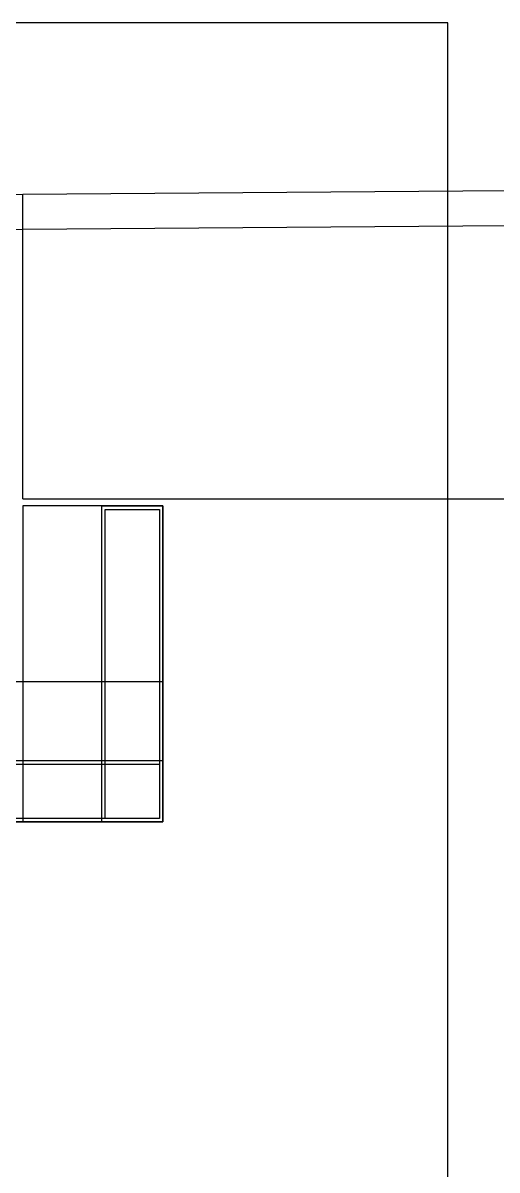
# Model space of a CAD drawing. Header units: millimetres. Extents: x -3164 to 12587, y -18082 to -16228.
# Drawn here: x -1314 to -1042, y -17083 to -16427 of the extents above; entities that cross this region are included whole.
import ezdxf

# ---------------------------------------------------------------- set-up
doc = ezdxf.new("R2010")
doc.units = ezdxf.units.MM

msp = doc.modelspace()

# ---------------------------------------------------------------- linework, layer by layer
for p, q in [((-1313.54, -16545.21), (-1313.62, -16525.21)), ((-1313.54, -16699.21), (-1313.54, -16545.21)), ((-1313.54, -16699.21), (-659.54, -16699.21))]:
    msp.add_line(p, q)
msp.add_lwpolyline([(-3163.91, -17682.14), (-1070.49, -17682.14), (-1070.49, -16427.11), (-3163.91, -16427.11)], close=True)
for points in [[(-2512.16, -17691.15), (-1170.94, -17758.97), (45.6, -17723.82), (60.45, -16543.63), (-659.29, -16520.21), (-1313.66, -16525.21), (-2697.41, -16531.08), (-2984.9, -17667.24), (-2964.53, -17668.27)], [(-2511.15, -17671.17), (-1170.72, -17738.95), (25.84, -17704.38), (40.21, -16562.99), (-659.54, -16540.21), (-1313.54, -16545.21), (-2681.82, -16551.02), (-2773.21, -16912.18)]]:
    msp.add_lwpolyline(points)
at = {"color": 7}
for points in [[(-1233.54, -16883.85), (-1233.54, -16703.23), (-1313.54, -16703.23), (-1313.54, -16883.85)], [(-1268.54, -16883.85), (-1268.54, -16703.23), (-1233.54, -16703.23), (-1233.54, -16883.85)], [(-1266.54, -16881.85), (-1266.54, -16705.23), (-1235.54, -16705.23), (-1235.54, -16881.85)], [(-1433.54, -16883.85), (-1233.54, -16883.85), (-1233.54, -16803.85), (-1433.54, -16803.85)], [(-1433.54, -16848.85), (-1233.54, -16848.85), (-1233.54, -16883.85), (-1433.54, -16883.85)], [(-1431.54, -16850.85), (-1235.54, -16850.85), (-1235.54, -16881.85), (-1431.54, -16881.85)]]:
    msp.add_lwpolyline(points, close=True, dxfattribs=at)

doc.saveas('drawing.dxf')
